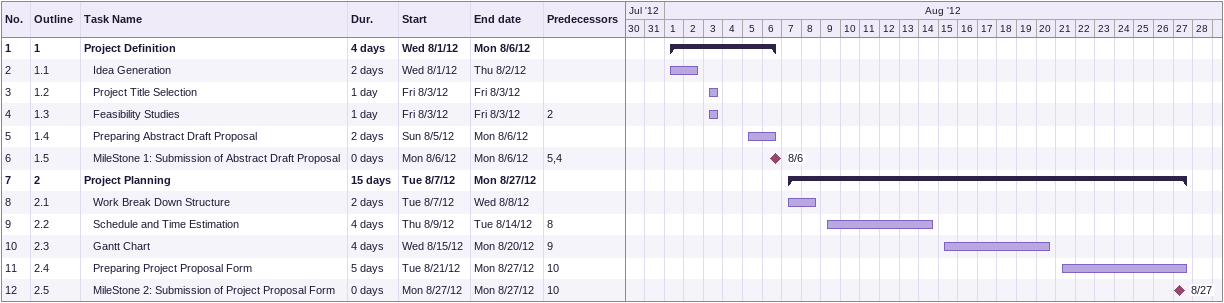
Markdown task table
| ID | WBS | Task | Duration | Start | Finish | Predecessors |
|---|---|---|---|---|---|---|
| 1 | 1 | **Project Definition** | 4d | 2012-08-01 | 2012-08-06 |  |
| 2 | 1.1 | Idea Generation | 2d | 2012-08-01 | 2012-08-02 |  |
| 3 | 1.2 | Project Title Selection | 1d | 2012-08-03 | 2012-08-03 |  |
| 4 | 1.3 | Feasibility Studies | 1d | 2012-08-03 | 2012-08-03 | 2 |
| 5 | 1.4 | Preparing Abstract Draft Proposal | 2d | 2012-08-05 | 2012-08-06 |  |
| 6 | 1.5 | MileStone 1: Submission of Abstract Draft Proposal | 0d | 2012-08-06 | 2012-08-06 | 5, 4 |
| 7 | 2 | **Project Planning** | 15d | 2012-08-07 | 2012-08-27 |  |
| 8 | 2.1 | Work Break Down Structure | 2d | 2012-08-07 | 2012-08-08 |  |
| 9 | 2.2 | Schedule and Time Estimation | 4d | 2012-08-09 | 2012-08-14 | 8 |
| 10 | 2.3 | Gantt Chart | 4d | 2012-08-15 | 2012-08-20 | 9 |
| 11 | 2.4 | Preparing Project Proposal Form | 5d | 2012-08-21 | 2012-08-27 | 10 |
| 12 | 2.5 | MileStone 2: Submission of Project Proposal Form | 0d | 2012-08-27 | 2012-08-27 | 10 |
